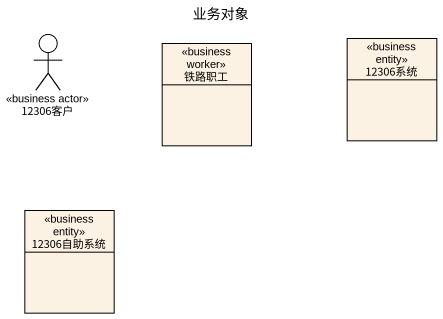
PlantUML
@startuml
title 业务对象
allowmixing
hide circle
hide empty members
actor "12306客户" as a12306客户 <<business actor>>
class "12306系统" as c12306系统 <<business entity>>
class 铁路职工 <<business worker>>
class "12306自助系统" as c12306自助系统 <<business entity>>
@enduml
